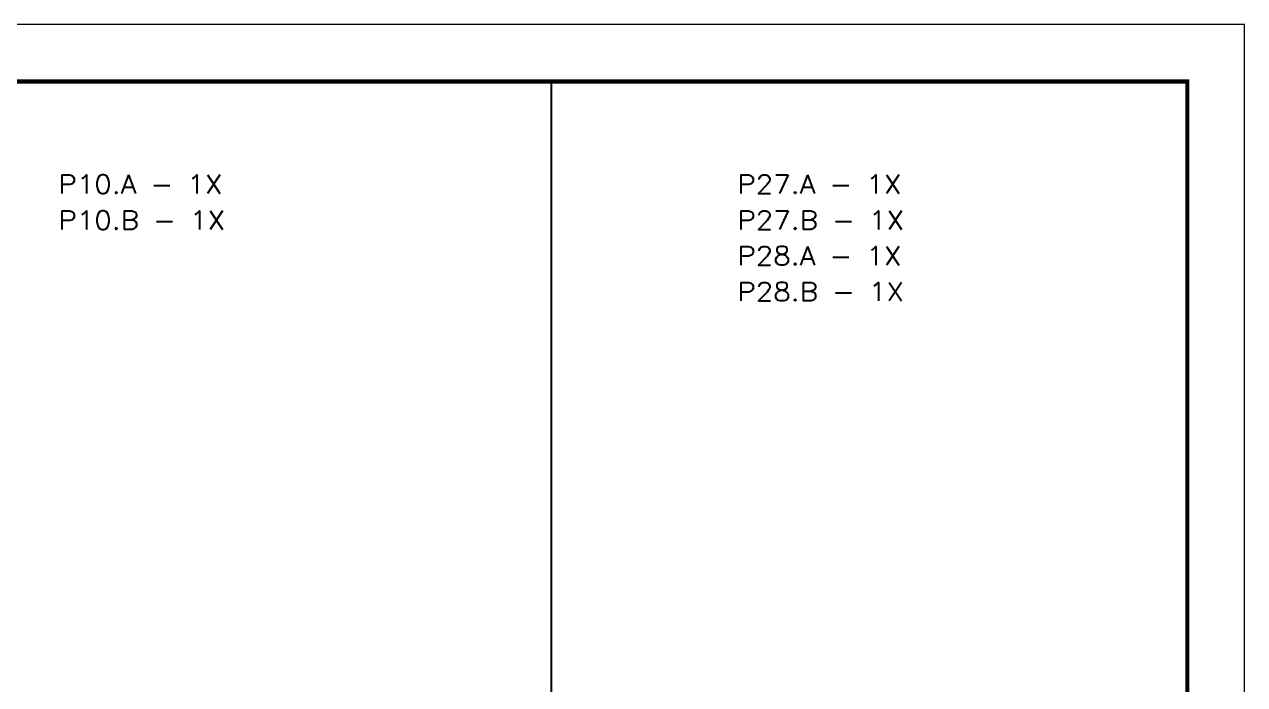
# Model space of a CAD drawing. Header units: millimetres. Extents: x 1945 to 8225, y 304 to 15137.
# Drawn here: x 7333 to 8185, y 2041 to 2503 of the extents above; entities that cross this region are included whole.
import ezdxf

# ---------------------------------------------------------------- set-up
doc = ezdxf.new("R2010")
doc.units = ezdxf.units.MM
doc.linetypes.add('DASHED', pattern=[0.75, 0.5, -0.25])
for name, color, linetype, lineweight in [('Folhas', 255, 'Continuous', 9), ('SARRAFO DE PRESSAO', 251, 'DASHED', 9), ('Texto Seção', 7, 'Continuous', 15)]:
    doc.layers.add(name, color=color, linetype=linetype, lineweight=lineweight)
doc.layers.add('Texto Nível', color=251, linetype='Continuous')
doc.styles.add('REGUA-120', font='ROMANS.shx', dxfattribs={"height": 15})

# ---------------------------------------------------------------- blocks, each defined once
blk = doc.blocks.new('9999999999')
at = {"layer": 'Folhas'}
blk.add_lwpolyline([(98138.98, 34190.21), (99623.98, 34190.21), (99623.98, 35240.21), (98138.98, 35240.21)], close=True, dxfattribs=at)
at = {"layer": 'Folhas', "color": 30, "const_width": 3}
blk.add_lwpolyline([(98213.98, 34230.21), (99583.98, 34230.21), (99583.98, 35200.21), (98213.98, 35200.21)], close=True, dxfattribs=at)

msp = doc.modelspace()

# ---------------------------------------------------------------- linework, layer by layer
at = {"layer": 'Texto Nível'}
msp.add_line((7700.89, 1692.03), (7700.89, 2462.78), dxfattribs=at)

# ---------------------------------------------------------------- block references
at = {"layer": 'SARRAFO DE PRESSAO', "color": 6, "linetype": 'ByBlock'}
msp.add_blockref('9999999999', (-91439.12, -32737.42), dxfattribs=at)

# ---------------------------------------------------------------- texts
at = {"layer": 'Texto Seção', "style": 'REGUA-120', "width": 1.1}
for s, p in [('P10.A - 1X', (7356.43, 2384.55)), ('P27.A - 1X', (7830.59, 2384.55)), ('P10.B - 1X', (7356.43, 2359.46)), ('P27.B - 1X', (7830.59, 2359.46)), ('P28.A - 1X', (7830.59, 2334.56)), ('P28.B - 1X', (7830.59, 2309.47))]:
    msp.add_text(s, height=13, dxfattribs=at).set_placement(p)

doc.saveas('drawing.dxf')
